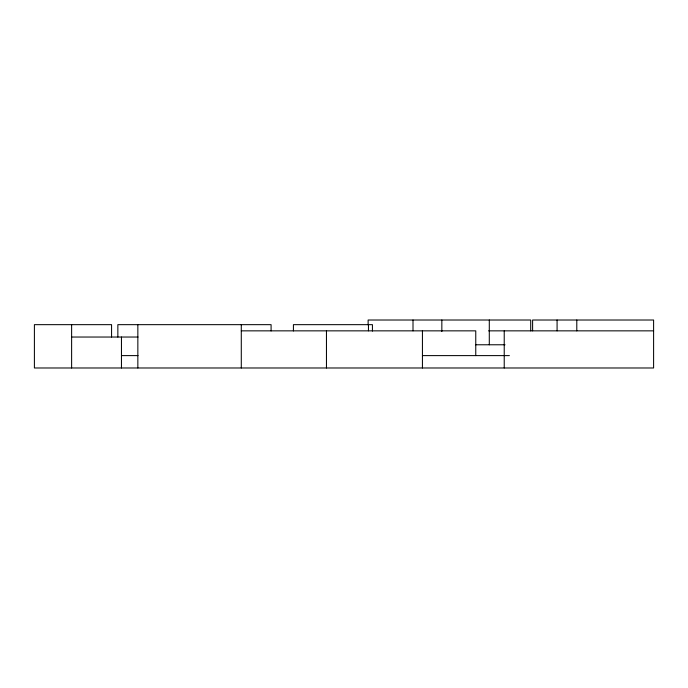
<?xml version="1.0" encoding="UTF-8"?>
<svg xmlns="http://www.w3.org/2000/svg" width="688" height="688" viewBox="0 0 688 688"><rect width="100%" height="100%" fill="white"/><g stroke="black" fill="none" stroke-linecap="round" stroke-linejoin="round"><path stroke-width="1.03" d="M241.29 330.851L475.761 330.851L475.761 355.61M488.635 330.851L653.6 330.851M71.621 337.034L138.039 337.034M475.606 344.774L505.035 344.774M121.458 355.61L138.039 355.61M422.432 355.61L509.387 355.61M576.793 320.015L576.793 330.851M557.082 320.015L557.082 330.851M532.607 330.851L532.607 320.015L653.6 320.015L653.6 367.985L34.4 367.985L34.4 324.659L111.568 324.659L111.568 337.034M530.706 330.851L530.706 320.015L368.132 320.015L368.132 324.934M504.227 330.851L504.227 367.985M489.297 320.015L489.297 344.774M441.842 320.015L441.842 331.53M422.432 330.851L422.432 367.985M413.006 320.015L413.006 330.851M372.432 331.083L372.432 324.659L293.423 324.659L293.423 330.954M368.458 324.659L368.458 330.851M326.456 330.851L326.456 367.985M271.089 330.954L271.089 324.659L117.854 324.659L117.854 337.034M241.29 324.659L241.29 367.985M137.849 324.659L137.849 367.985M121.458 337.034L121.458 367.985M71.621 324.659L71.621 367.985"/></g></svg>
